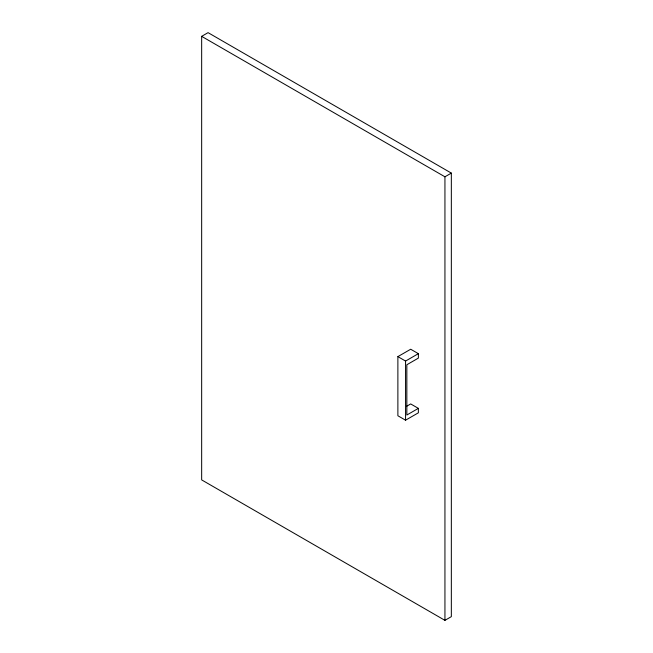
<?xml version="1.0" encoding="UTF-8"?>
<svg xmlns="http://www.w3.org/2000/svg" width="653" height="653" viewBox="0 0 653 653"><rect width="100%" height="100%" fill="white"/><g stroke="black" fill="none" stroke-linecap="round" stroke-linejoin="round"><path stroke-width="0.98" d="M201.663 36.348L208.062 32.65L451.337 173.102L451.337 616.652L444.938 620.35L201.663 479.898L201.663 36.348L444.938 176.8L451.337 173.102M397.881 356.62L410.688 349.233L418.369 353.665L418.369 358.105L406.843 364.758L406.843 415.022L418.369 408.37L418.369 412.81L405.562 420.197L397.881 415.765L397.881 356.62L405.562 361.06L418.369 353.665M406.574 406.313L410.688 403.938L418.369 408.37M444.938 176.8L444.938 620.35M405.562 361.06L405.562 420.197"/></g></svg>
